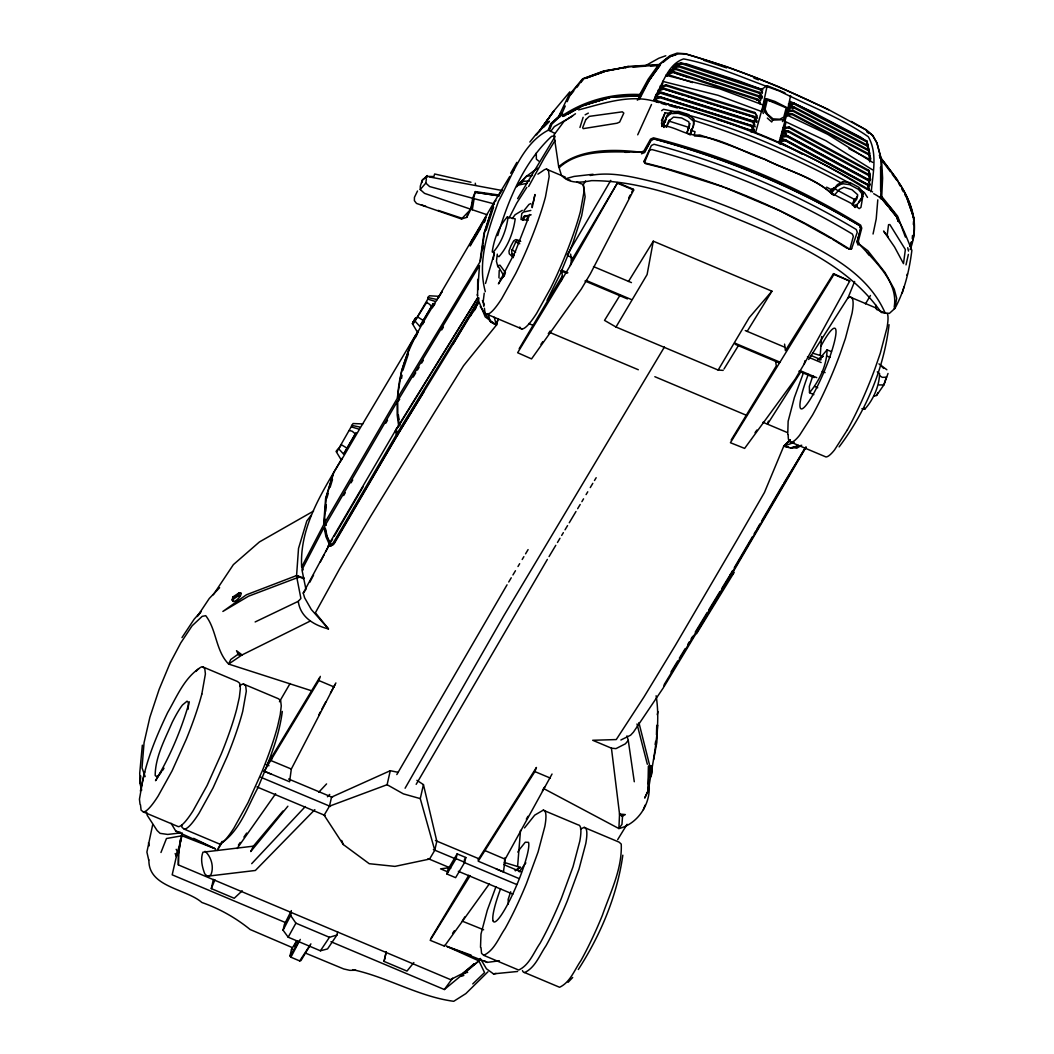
<?xml version="1.0" encoding="UTF-8"?>
<svg xmlns="http://www.w3.org/2000/svg" width="1054" height="1054" viewBox="0 0 1054 1054"><rect width="100%" height="100%" fill="white"/><g stroke="black" fill="none" stroke-linecap="round" stroke-linejoin="round"><path stroke-width="1.5" d="M517.606 971.472L493.456 973.856L486.421 968.758L480.308 958.442L478.924 960.892L462.956 973.277L450.532 979.614L178.376 864.912L178.482 853.384L182.026 832.739M477.831 289.797L479.465 265.489L397.714 400.823L397.793 414.103L399.255 424.986L395.935 429.742L397.714 434.709L334.144 543.745L331.602 545.445L329.177 545.629M336.858 451.863L353.05 423.537L361.311 423.866M413.155 324.079L427.779 299.152L427.805 297.518L429.426 295.779L437.66 296.24M498.779 195.82L475.552 192.329L499.214 195.833L497.765 194.845L475.341 191.604L470.835 209.259L424.512 193.356L420.243 189.549L420.309 186.136L422.39 179.812L427.726 176.571M648.381 766.139L647.894 791.225L644.705 798.062L647.683 791.673M178.376 864.912L178.653 852.119M477.238 294.461L477.581 296.148L477.712 279.323M787.733 434.446L788.142 421.244L794.36 397.595L803.543 372.563M480.505 947.414L480.993 934.028L487.304 910.221L495.986 886.638M648.803 786.363L648.921 783.122C651.635 802.805 638.342 823.885 618.896 828.549L543.469 788.458M880.63 190.576L880.604 167.138L881.197 177.81M622.203 816.27L625.312 814.571L619.541 814.031L618.896 828.549L621.965 824.36L622.506 816.639L619.541 814.031L611.439 748.169L592.691 740.277L616.261 739.565L643.994 696.957L675.43 645.232L736.983 540.07L764.427 492.508L783.754 446.158L790.118 439.768M905.412 237.058L897.626 216.202L881.737 196.505L882.606 178.139L881.539 159.075C899.391 181.789 920.168 208.982 913.001 239.719M650.516 770.685L650.753 765.797L652.162 766.811L651.794 773.583L651.016 776.495L649.198 776.706L650.7 765.81M868.549 188.785L868.707 185.609M868.878 182.447L869.366 172.935M140.222 782.042L140.156 783.412L139.721 773.267L142.343 745.165M652.162 766.811L651.016 776.495L649.198 776.706M648.21 787.391L648.039 790.645L647.947 787.549M648.394 784.136L649.462 764.624L638.908 722.636M303.249 569.845L301.642 567.026C299.468 526.368 322.445 491.704 342.247 458.187M217.348 849.708L217.308 850.42L222.381 841.988M255.147 621.952L298.269 601.32L300.904 598.474L296.978 578.343L298.664 577.21L296.582 575.563L298.519 548.436L306.806 520.966L311.325 515.037M326.279 525.3L324.21 523.733L326.213 497.422L333.881 472.232L340.758 460.624M820.223 355.514L821.659 336.529M912.25 238.612L912.5 235.45M913.331 224.41L913.581 221.261M324.737 524.167L325.119 519.306M325.752 511.216L326.266 504.747M504.313 864.161L504.813 857.864M517.593 866.586L520.505 830.394M877.784 199.852L876.217 218.929L873.055 234.014M140.762 775.942L140.103 783.847L141.684 790.171M782.437 121.566L784.795 119.563L787.522 107.89L774.927 101.447L766.785 98.747L765.099 99.471L762.305 110.09L763.294 113.503M187.994 709.395L188.521 704.928L188.192 702.162L187.045 701.187L182.513 704.955A41.04 6.429 -67.2 0 0 172.118 722.543C164.911 739.407 155.281 756.812 155.188 775.52L156.348 776.455L158.271 775.507L160.88 772.687M142.685 780.737L139.444 799.209L140.037 804.215M880.551 198.705L881.684 176.967L880.63 157.059L876.888 142.843L872.607 135.413L866.217 130.064L828.365 109.537L778.445 86.639L754.137 76.902L726.904 66.771L685.667 53.767L677.09 53.135L669.817 55.77L658.987 64.531L628.144 66.428L625.43 67.785M889.049 324.711C883.95 368.716 865.729 411.627 839.103 446.909M484.234 293.144L483.246 301.299L483.799 306.398M499.201 270.43L498.95 277.795M622.822 855.202C617.077 895.992 600.543 935.03 578.303 969.522M536.249 153.107L536.381 159.194L538.884 161.183M656.471 734.796L656.747 725.363M522.705 220.207L523.061 217.532L524.563 216.241L531.137 214.805M552.032 774.031L505.169 859.194L503.456 871.895L478.213 861.197L534.879 771.581L536.433 767.457L478.029 859.853M335.897 682.939L291.326 769.038L289.587 781.765L264.277 771.172L318.875 680.541L320.311 676.365M420.243 189.549L425.803 183.08L426.383 178.93M493.272 259.337L494.181 252.973M480.426 261.076L484.55 232.512L494.589 201.446L509.754 176.466M482.851 249.06L483.299 245.911M399.69 399.374L397.78 397.542C398.728 360.086 420.823 325.554 439.123 296.134M648.5 789.591C653.164 758.722 661.187 726.957 656.115 695.759M894.227 306.872C898.693 280.509 872.541 259.692 857.179 241.643L860.71 228.362L859.642 225.569C795.612 187.006 725.969 158.074 653.783 138.812L651.056 139.998L644.429 151.974C616.577 152.883 581.571 147.178 559.081 167.718L561.374 175.148C569.134 184.081 580.952 182.605 591.544 180.642C634.06 180.537 674.889 194.542 714.256 209.232C773.794 234.923 842.462 257.031 881.21 312.471L889.392 313.394L894.253 308.98L894.003 308.269L894.886 308.479C904.688 290.561 909.299 270.496 911.868 250.351C903.383 229.588 894.951 204.674 873.687 193.699M398.307 398.004L398.834 394.749M401.521 378.505L402.061 375.25M417.503 191.011L414.433 197.348L414.393 200.695L416.501 203.422L461.507 218.968L466.751 217.361L470.835 209.259L472.653 198.271L475.341 191.604M487.198 214.766L472.297 209.746L474.129 198.679L429.61 186.558L425.803 183.08M152.725 824.518L146.901 852.067L148.693 859.919M180.932 839.089L178.482 853.384L176.176 849.326M282.301 711.463C278.902 738.129 268.151 763.03 257.953 787.654C247.743 806.455 240.668 828.787 222.908 842.067M655.114 744.467L655.667 741.344M790.302 101.711L787.509 116.006M894.886 308.479L896.69 298.335L894.24 289.191L885.057 272.551L867.85 250.733L859.353 244.291L858.325 241.274L861.764 228.125L860.644 225.134C796.692 185.583 726.311 156.387 653.493 137.824L650.555 139.115L643.941 150.92L640.99 152.25C614.482 148.983 579.621 148.298 558.686 166.782L559.516 167.296M453.154 344.052L478.542 300.377L478.964 297.979M747.102 331.47L771.923 291.181L653.296 241.182L647.103 274.554L615.997 327.017L604.535 320.39L619.936 295.37M664.402 686.062L730.949 575.603L733.624 573.271L696.562 633.678M784.94 92.792L767.18 85.69L762.543 107.455L755.507 132.83M790.619 95.571L785.994 117.337L778.959 142.712M497.304 254.146L496.434 261.352L497.949 266.991M532.191 207.651L534.984 194.516L532.929 203.593M241.05 593.165L239.232 592.783L232.829 596.999L232.13 599.95L233.421 601.478C238.639 601.399 246.57 587.052 235.635 596.156M142.791 780.408C147.744 756.746 157.27 734.309 167.639 712.57C176.558 697.208 183.818 679.039 198.837 668.605M140.38 791.132L144.661 771.884M201.828 694.059L205.398 673.954L204.779 668.579L202.539 666.787A77.838 12.187 -67.2 0 0 195.978 671.438M657.261 714.678L657.946 711.608M886.493 376.858L883.858 384.934L876.546 395.474L873.832 396.172M485.525 283.447L494.445 252.894M690.027 123.502L686.773 133.226L689.421 126.19L688.829 121.829L681.648 117.956L673.48 117.099L669.962 120.116L666.642 126.823L663.282 125.386L666.892 115.505L670.924 111.658L678.552 111.355L688.209 114.412L693.585 118.852L693.901 124.108L690.291 133.99L687.946 133.476M666.642 126.823L667.248 124.135M690.291 133.99L693.453 126.085L693.585 118.852M242.209 890.801L234.225 898.271L211.301 888.601L213.382 879.418M319.467 677.762L272.354 755.902L271.26 760.698L291.326 769.038M337.662 931.868L336.951 935.017L327.544 948.929L320.416 950.787L288.177 937.19L283.065 930.181L284.343 924.569L291.378 910.603M283.065 930.181L290.654 915.504L291.365 912.356M310.113 945.346L300.957 960.563L299.692 960.919L290.904 957.203L290.008 955.938L291.444 949.614L296.293 941.327M416.923 780.342L423.444 784.624L436.817 841.25L434.762 850.288L429.558 859.076L394.934 866.388L369.229 863.7L343.261 844.517L324.145 815.19L329.48 806.165L331.536 797.127L390.283 770.698L398.254 772.358M329.48 806.165L387.108 784.703L390.283 770.698M434.762 850.288L420.269 798.616L423.444 784.624M413.84 962.539L406.989 971.077L384.051 961.419L386.133 952.236M561.308 280.641L570.346 265.41L571.439 260.615L617.604 182.632L633.256 189.233L633.691 190.023L590.398 273.737L581.307 289.059L531.545 358.9L517.646 352.734L561.308 280.641L562.401 275.845L561.742 271.128M446.949 874.016L448.042 869.221L457.159 853.859L465.815 857.508L464.722 862.317L455.618 877.666L446.949 874.016L456.066 858.654L457.159 853.859M680.779 108.127L654.257 99.814L654.547 98.562L660.041 96.77L751.383 125.452L754.4 129.879M859.392 184.924C797.048 146.348 728.011 117.916 656.51 101.658L654.679 100.736L654.455 99.326L656.023 94.386L661.517 92.607L752.516 121.157L754.769 124.477M683.73 95.176L660.173 87.838L660.45 86.586L665.996 84.794L754.796 112.488L757.062 115.808M654.257 99.814L659.844 97.64L660.041 96.77M870.538 191.709L871.355 190.748C872.949 173.199 877.692 152.83 868.285 136.743C840.802 117.692 808.971 105.808 779.13 90.921C747.497 79.906 716.628 65.295 683.638 58.919C668.262 63.951 663.071 82.831 655.812 95.611L661.517 92.607M663.612 89.023L663.796 88.18L753.926 116.362L756.93 120.815L756.64 122.066L657.973 91.211L663.612 89.023L753.742 117.205L756.64 122.066M660.173 87.838L665.799 85.677L665.996 84.794M692.465 82.594L667.683 74.452L673.387 72.436L673.572 71.593L758.063 99.287L760.184 102.633M669.975 71.461L675.654 69.406L675.851 68.536L758.854 95.822L760.962 99.195M762.437 96.889L759.631 92.396L678.671 65.651L678.473 66.521L672.795 68.589M761.475 96.928L759.433 93.266L675.324 65.664L681.003 63.569L681.2 62.726L760.408 88.971L762.529 92.317M716.667 119.379L754.111 131.131L751.383 125.452M655.746 95.637L755.231 126.823L752.516 121.157M753.742 117.205L753.926 116.362M707.274 102.515L757.536 118.167L754.796 112.488M759.921 103.779L758.063 99.287M760.698 100.354L758.854 95.822M759.433 93.266L759.631 92.396M762.253 93.49L760.408 88.971M802.502 154.306L779.367 141.776L779.657 140.525L785.77 139.945L867.798 184.331L868.997 190.326L860.327 185.623M779.367 141.776L785.573 140.828L785.77 139.945M868.588 179.878L869.8 185.847L780.487 137.468L786.719 136.493L786.903 135.65L868.588 179.878L870.077 184.595M869.142 174.727L870.38 180.735L781.897 132.712L788.129 131.697L788.326 130.854L869.142 174.727L870.67 179.496M784.334 128.575L788.998 127.863L789.196 126.994L868.759 170.261L870.275 175.017M785.77 115.611L791.923 114.478L792.121 113.634L869.089 154.003L870.802 158.693M788.089 111.895L792.7 111.052L792.898 110.183L868.601 149.773L869.84 153.317M791.712 111.026L787.338 108.746L793.478 107.627L793.675 106.744L867.64 145.294L869.286 150.037M789.644 105.031L794.268 104.162L794.452 103.318L866.889 140.986L868.246 146.98L866.889 140.986M784.571 344.118L785.388 350.587L833.516 273.632L833.938 274.422L730.422 442.72L744.625 448.398L795.203 379.137L804.242 363.907L804.966 360.705M868.997 151.275L867.64 145.294M869.972 155.755L868.601 149.773M848.971 148.667L870.525 159.945L869.089 154.003M788.129 131.697L869.998 176.268L868.759 170.261M868.997 190.326L867.798 184.331M906.005 264.883L908.39 254.383M384.051 961.419L386.251 951.973M232.908 601.215L233.593 598.303M233.421 601.478L232.13 599.95L238.533 595.734L239.232 592.783M663.967 127.494L664.297 126.098L666.339 126.73M653.625 759.75L656.826 742.517L657.564 725.099L657.011 726.588M833.701 187.875L832.686 190.26L833.701 187.875L835.585 188.864M690.014 135.057L691.358 129.392M661.635 126.52L664.349 120.788L662.992 126.48M177.467 851.711L172.184 874.82L285.594 922.619M179.747 842.225L180.511 839.063M688.46 128.035L688.091 129.55L688.776 128.535M298.269 601.32C300.271 617.183 314.211 625.351 328.466 628.909L315.396 612.756L339.678 568.699L370.428 516.684L434.393 412.536L463.562 365.698L496.434 325.067L497.962 318.98M663.282 125.386L666.444 117.481L670.423 113.621L670.924 111.658M766.218 98.918L763.728 108.918L764.69 112.119L772.701 120.077L782.793 119.748L785.019 117.89L787.522 107.89M831.25 193.027L832.304 188.785L834.057 188.482L855.519 199.996M855.255 207.506L855.967 204.674M853.397 205.53L855.519 206.4L861.276 199.601L863.16 192.671L858.905 187.362L850.196 182.685L842.726 181.71L837.443 184.608L831.685 191.406L831.145 193.356L834.175 195.359L839.419 189.417L843.99 187.23L852.001 189.746L857.692 194.74L856.849 198.89L852.33 205.082L853.029 202.421L857.561 196.189M694.257 134.728L695.047 131.71L690.594 130.235M753.307 124.504L755.27 117.034M785.797 123.252L780.026 144.266M848.51 249.192L849.932 249.047L853.332 236.412L852.422 234.093C789.907 196.571 722.095 168.429 651.728 149.51L649.541 150.524L644.508 162.461L645.496 163.62L662.94 168.008M861.803 197.651L863.16 192.671M831.145 193.356L836.902 186.545L842.186 183.646L842.726 181.71M193.633 838.338L215.372 848.839L182.026 835.769L176.334 856.454L175.175 853.529M497.738 235.609C508.239 199.693 523.838 162.316 551.571 136.374L554.654 135.821M902.171 293.315L904.042 286.741M480.229 306.516L490.861 321.984L496.434 325.067L498.147 319.072M189.325 701.832C181.446 729.381 170.287 756.113 155.531 780.698L161.525 771.146M768.379 421.126L767.496 424.182L800.803 371.878M751.067 132.053L752.859 126.019M333.275 473.259L325.607 498.45L323.657 524.734L301.642 567.026M326.78 498.278L328.216 493.575M330.126 487.304L332.511 479.465M910.129 249.614C919.22 226.953 912.079 202.408 899.036 182.856M579.963 127.468L583.139 117.297M421.798 182.632L422.694 179.799L427.305 175.557M466.751 217.361L468.108 213.106M495.999 200.537L493.983 202.46L483.957 233.501L479.86 262.117L397.78 397.542M486.118 230.273L493.588 207.085M510.689 891.776L508.16 899.365L508.291 904.108M812.884 375.738L809.34 386.357L809.525 392.694L813.846 394.644M809.525 392.694C819.274 380.942 826.863 365.277 827.061 349.875L831.461 351.601M402.865 370.376L408.412 353.88M644.034 161.275L645.272 163.027C717.458 180.656 786.837 209.403 849.669 249.179L851.619 248.757L857.258 232.249L856.27 229.508C793.319 191.67 724.941 163.278 654.033 144.266L651.398 145.492L644.034 161.275L644.508 162.461M888.021 373.485L883.858 384.934L879.076 384.934M910.076 246.188L911.618 241.695L910.01 246.359M529.714 214.489L515.129 252.038L498.423 283.882L505.169 273.711M906.941 275.186L907.468 273.776M643.388 809.604L645.074 805.137M160.959 852.502L166.466 838.51L182.026 835.769M554.773 133.371L548.752 130.156L551.334 123.634L559.384 116.348M548.199 130.235L549.318 130.538L551.874 124.122L560.161 116.243L558.91 116.283L550.847 123.674L548.199 130.235C522.02 143.845 511.981 176.571 498.529 201.182C488.345 229.64 476.988 261.326 485.314 291.655M854.636 281.458L848.141 297.557L808.695 359.493M211.301 888.601L214.924 879.761M637.71 134.82L651.491 104.478M637.314 100.196L649.304 80.078L660.002 65.229L626.458 66.982L604.522 71.053L583.257 78.786L569.727 95.044M638.856 99.669L640.529 95.874L639.752 94.517L648.118 79.313L658.355 65.005M639.343 99.326C649.435 81.356 660.344 50.184 686.049 54.136C735.178 68.088 782.674 87.403 828.523 109.8M565.247 106.006L561.413 114.688L563.877 116.256L566.117 115.018M567.171 101.671L569.727 95.874L573.732 91.052M854.557 207.414L854.978 206.465L853.147 205.451M661.464 120.564L665.074 112.831L669.738 113.292M509.187 217.875L516.75 203.079L526.855 187.309M559.49 115.703L560.214 114.188L561.413 114.688L561.071 112.804L563.547 114.846C586.09 100.183 612.927 93.319 639.752 94.517M519.227 871.803L525.867 862.87M819.749 360.191L821.751 356.068L827.061 349.875M667.92 122.778L669.25 120.09M282.92 811.04L253.395 846.164L250.72 851.566L287.874 806.218M547.079 300.324L560.57 273.223L572.915 243.052L581.676 215.767L585.115 196.821L583.494 185.781A78.22 12.253 -67.2 0 0 581.321 183.87L576.96 182.026M772.701 120.077L771.726 121.987L767.325 118.088M499.464 194.463L502.455 189.825M876.546 395.474L877.956 392.707M346.74 447.99L341.483 444.788L338.69 448.767L343.591 454.116L356.028 432.614M309.771 582.322L313.552 575.049M320.363 561.953L324.145 554.681M325.66 551.769L329.441 544.496L325.95 536.723L324.052 527.329L301.945 569.766L305.989 589.594M328.466 628.909L311.325 609.528L304.646 597.829L303.236 593.046L329.441 544.496M628.698 197.928L630.213 195.03M631.741 192.131L633.256 189.233M290.904 957.203L300.285 939.404M294.145 946.545L297.017 941.117M318.809 714.875L320.363 711.977M321.918 709.065L325.805 701.806M330.469 693.097L335.119 684.389M415.316 337.741L416.87 334.895M528.66 186.505L544.246 157.995L555.102 140.445M655.259 97.073L662.913 83.082M804.242 363.907L849.722 281.075L833.516 273.632M288.177 937.19L295.897 923.172L290.654 915.504M610.767 180.392L567.184 255.042M426.949 301.971L414.933 320.969L419.782 326.397L433.26 303.605M526.341 819.142L527.935 816.323M542.388 790.948L544.799 786.719M510.637 173.251L516.842 162.408M405.092 788.234L503.667 615.997L664.428 347.003M279.455 701.78L290.074 683.506M570.346 265.41L617.604 182.632M396.818 774.585L507.04 584.825M416.159 784.347L547.369 559.397M324.21 523.733L397.174 398.557L401.653 370.521L410.309 344.882L418.016 331.101M397.121 401.811L324.606 526.289L326.516 535.682L330.073 543.416L328.716 544.589L330.758 544.575L333.156 543.008L396.383 434.591L395.355 430.704L398.675 425.935L397.2 415.092L397.121 401.811L399.084 400.401M343.63 495.551L345.277 492.719M351.061 482.798L352.721 479.965M385.83 423.155L387.49 420.309M464.761 916.914L462.284 921.156L483.628 929.786M436.501 300.495L493.983 202.46M328.716 544.589L395.355 430.704M330.903 542.006L332.55 539.174M334.197 536.354L363.037 486.922M218.178 848.312L222.275 841.303M756.627 529.582L759.908 523.97M761.541 521.177L782.845 484.748M730.949 575.603L730.119 574.812L731.555 574.588L806.073 447.159M730.119 574.812L732.609 570.57M734.269 567.737L752.49 536.631M754.15 533.811L755.81 530.979M805.111 447.858L730.224 575.721L664.297 684.402L663.612 687.392L633.401 732.201L630.582 735.205L620.885 740M343.591 454.116L355.448 433.971L352.194 431.231L349.414 430.533M419.782 326.397L433.299 303.512M522.863 220.339L525.656 215.596M583.125 185.003L585.576 180.866M416.897 331.272L412.377 323.644L414.63 319.849M422.153 324.303L423.616 321.852M267.413 764.229L272.354 755.902M519.161 348.742L562.401 275.845M615.997 327.017L718.156 370.059L749.249 317.61L771.923 291.181M464.168 860.301L465.815 857.508M865.453 303.895L870.446 295.476M847.403 429.821L834.57 449.874A78.483 12.292 -67.2 0 1 825.914 456.935L791.001 442.232A78.839 12.345 -67.2 0 1 788.208 434.946M362.339 424.459L415.75 334.843L417.885 332.761M422.43 324.527L424.077 321.76M433.154 306.516L434.801 303.75L432.206 307.755M508.726 582.006L511.256 577.776M512.929 574.957L515.459 570.741M517.988 566.512L519.662 563.692M522.191 559.476L523.878 556.657M525.564 553.837L528.08 549.608M549.055 556.578L555.787 545.313M557.474 542.494L559.99 538.265M561.677 535.445L563.363 532.639M565.036 529.819L567.566 525.59M569.252 522.771L575.985 511.506M577.658 508.687L580.187 504.471M581.874 501.651L583.547 498.832M586.077 494.603L587.763 491.796M590.28 487.567L592.809 483.338M594.482 480.519L596.169 477.712M430.981 938.31L468.806 875.255M413.194 377.042L415.737 372.852M417.424 370.059L419.11 367.266M421.64 363.077L423.326 360.284M441.705 329.928L443.378 327.162M512.284 172.303L513.97 169.523M422.193 324.237L423.866 321.496M731.173 440.032L776.297 365.922L775.612 361.193M671.003 671.925L677.682 660.963M679.356 658.223L685.205 648.618M687.709 644.508L689.382 641.767M691.055 639.027L692.728 636.287M695.271 632.084L707.168 612.532M708.868 609.739L719.922 591.571M721.621 588.778L729.276 576.209M617.684 839.63L627.064 824.281M399.255 424.986L477.936 297.439L395.935 429.742M396.989 433.576L478.542 300.377M396.383 434.591L397.714 434.709L424.261 391.245M470.466 316.016L477.989 303.736M555.089 136.467L517.606 198.666M474.287 310.68L475.96 307.952M290.008 955.938L299.31 940.787M783.675 483.351L805.902 447.12M628.487 281.484L653.296 241.182M724.006 368.992L738.551 345.369M489.425 883.766L444.472 946.149L430.164 940.3L470.15 875.676M181.973 637.591L194.226 619.106L200.971 611.557L198.218 615.536M299.692 960.919L310.917 943.883M213.29 594.812L233.382 564.628L259.416 541.954L313.525 511.098M197.23 616.537L209.285 598.461L219.627 587.697M320.416 950.787L329.441 937.309L336.951 935.017M536.486 134.965L553.824 110.96L569.832 91.83M665.496 121.197L664.81 122.211L665.812 119.827M238.415 845.11L240.246 842.436M243.909 837.087L246.662 833.082M540.939 344.342L542.77 341.68M548.304 333.67L550.148 330.996M425.329 178.073L426.527 176.334L433.866 176.558L434.643 173.989L470.98 182.237M539.753 130.828L553.824 110.96L540.702 129.602M539.055 131.803L547.25 120.011M452.548 933.37L454.406 930.708M524.036 210.536L528.963 204.45L530.847 203.593M237.084 848.536L275.634 793.741M755.033 432.693L756.917 430.032M526.578 219.377L528.397 215.754L524.088 216.241M649.304 80.078L660.041 65.243L650.45 65.835M832.304 188.785L830.341 191.512L832.133 191.182M858.523 202.078L862.831 196.176L861.764 194.74M330.93 941.723L444.34 989.522L452.601 978.178M512.231 218.626L515.09 214.752L522.283 210.378M337.886 448.991L336.081 451.428L340.679 458.977M550.623 131.5L554.364 126.585L572.599 116.045M665.074 112.831L661.464 123.305L662.465 125.703C675.43 126.335 686.852 136.506 699.777 134.991C721.819 142.066 743.465 150.314 764.809 159.312C785.968 169.865 810.46 176.69 829.116 191.182C838.312 198.047 850.038 201.34 859.194 208.613L860.947 207.374L862.831 196.176M666.932 76.27L674.679 66.507L678.065 64.136M303.236 593.046L305.067 590.741M524.497 827.93L534.734 815.124L543.218 810.183L578.185 824.9A78.536 12.292 -67.2 0 1 579.792 841.197L573.033 866.678L561.413 898.245A78.009 12.213 -67.2 0 1 540.043 943.304C533.693 952.473 529.345 965.108 518.673 970.049L483.707 955.319L481.559 953.356L481.019 947.823M341.061 460.651L362.734 423.708M529.859 142.04L536.315 133.99L549.397 121.236L543.363 127.363M412.377 323.644L414.327 321.233M663.612 126.928L664.297 126.098M576.722 87.429L578.725 85.018M580.728 82.607L583.732 78.984M626.932 735.89L628.263 740.409L625.404 743.808L615.958 748.63L611.439 748.169M516.684 186.742L526.42 176.295L537.606 168.179M251.695 863.674L305.331 806.534M318.743 792.239L326.569 783.912M568.066 982.328L572.691 977.466M461.507 218.968L470.835 209.259M314.843 809.643L255.371 870.472L207.243 876.23L204.739 873.792C202.223 867.007 200.22 859.194 202.961 852.185L253.395 846.164M327.425 796.771L329.704 794.439M516.987 185.899L526.42 176.295L532.494 175.438M662.953 62.344L670.173 56.745M487.962 971.788L465.855 993.593L453.734 1001.3C418.478 996.597 387.253 977.018 352.721 969.667M662.94 62.331L664.89 60.407M472.759 983.922L484.563 972.578L478.924 960.892L446.58 946.281L471.112 955.135M790.368 439.874L783.754 446.158L790.843 448.148L801.751 445.236M465.394 972.144L444.34 989.522M471.125 966.874L474.577 963.712M731.555 574.588L734.203 572.309M474.116 963.738L462.956 973.277L467.647 972.368M478.924 960.892L460.809 976.36L463.826 975.464M310.06 621.149L242.051 654.929L237.756 654.481L230.76 659.488L228.639 664.073L312.129 690.95M661.635 110.67L663.533 109.313C729.381 122.949 791.883 151.671 850.828 183.818M507.211 217.058C498.845 226.373 493.918 239.495 492.244 251.893L493.048 252.38C501.375 243.079 506.289 229.996 508.002 217.638L507.211 217.058L515.208 218.863C513.351 232.315 507.988 246.531 498.937 256.675L498.081 256.122M517.738 184.582L523.495 180.642M817.957 359.796L823.029 356.331L812.805 353.209M515.314 870.828L520.386 867.363L504.326 862.462M238.323 654.481L236.518 650.7L242.051 654.929L228.639 664.073C215.556 650.726 216.716 629.765 205.728 615.681L202.184 616.353L192.078 625.839L180.761 642.914L170.076 663.098L159.141 689.356L149.879 717.26L144.069 742.675L142.013 767.826L145.175 776.6M517.962 184.542L523.443 180.827M537.909 174.16L542.744 170.893A78.22 12.253 -67.2 0 1 548.567 171.091L549.174 176.519L545.498 196.808A79.01 12.371 -67.2 0 1 529.846 242.143A78.707 12.319 -67.2 0 1 515.669 273.579L501.704 298.69A78.22 12.253 -67.2 0 1 484.88 312.327M575.471 113.766L563.969 121.46L553.969 134.912L558.686 166.782M761.331 89.498L767.18 85.69M612.585 69.999L628.144 66.428M800.908 445.737L796.758 448.187L791.883 447.423M566.301 114.451L581.637 105.795L611.228 96.942L639.172 95.835M515.195 870.301L520.386 867.363M817.838 359.243L823.029 356.331M644.89 66.007L658.869 58.22L665.799 55.757M861.909 408.688L864.767 409.163C873.226 400.033 879.313 386.041 879.603 373.603L877.257 371.878M585.141 114.807L588.33 113.107M500.097 278.77L501.981 277.874A40.157 6.284 -67.2 0 0 504.563 275.147M580.49 829.037L584.127 827.403L619.093 842.133L621.241 844.096C622.321 868.983 610.332 892.448 602.321 915.478A78.009 12.213 -67.2 0 1 580.952 960.537C574.601 969.693 570.254 982.328 559.582 987.269L524.615 972.552A78.536 12.292 -67.2 0 1 522.468 970.576M483.707 955.319C494.392 950.379 498.74 937.744 505.077 928.587A78.009 12.213 -67.2 0 0 526.46 883.529L538.08 851.961L544.839 826.468A78.536 12.292 -67.2 0 0 543.218 810.17M524.615 972.552C535.3 967.612 539.648 954.977 545.985 945.807A78.009 12.213 -67.2 0 0 567.368 900.748L578.989 869.181L585.747 843.701A78.536 12.292 -67.2 0 0 584.127 827.403M590.253 175.491C612.809 171.104 636.234 177.876 658.342 182.974C697.603 194.568 736.087 208.811 773.162 226.202C814.689 247.703 865.176 267.202 885.189 313.104L876.48 309.428L875.597 304.764M641.478 153.805L644.561 152.58L651.174 140.274L654.139 138.996C726.074 158.587 795.48 187.428 859.577 225.582L860.736 228.599L856.981 242.104L858.114 245.108M304.25 578.159L296.582 575.563L246.452 594.772L222.868 611.452L248.546 596.195L298.664 577.21M794.149 442.39L783.754 446.158L788.629 446.922M604.812 71.448L585.233 78.444L604.851 71.461M790.843 448.148L798.537 445.407M765.099 99.471L772.793 101.632M671.648 56.231L676.088 54.676M887.481 205.741L880.353 196.953L881.737 196.505M658.263 89.972L663.796 88.18M611.742 96.942L582.427 105.795L567.236 114.399L582.467 105.822L611.742 96.942L640.529 95.874M673.071 67.337L678.671 65.651M670.252 70.223L675.851 68.536M207.243 876.23L210.695 875.202C214.344 867.534 211.38 856.691 205.029 851.303M675.614 64.386L681.2 62.726M667.959 73.2L673.572 71.593M291.444 949.614L292.709 949.259M578.593 109.893C604.179 103.239 632.308 93.147 658.486 102.554M679.211 63.833L685.996 63.675L739.17 81.026L762.925 89.906M530.834 210.444L523.509 212.038L521.796 213.527L520.992 219.495L528.094 220.273M526.934 183.343L517.975 185.135L523.667 181.248L529.477 181.064M606.366 71.158L609.515 70.592M849.932 249.047L851.619 248.757M493.456 973.856L496.105 973.435M449.926 867.613L440.559 868.852L447.858 871.921M446.58 946.281L487.185 962.381L499.412 960.8M789.13 107.31L793.675 106.744M788.352 110.749L792.898 110.183M794.452 103.318L788.405 104.043L792.766 106.309M786.06 114.359L792.121 113.634M180.445 832.923L167.718 834.439L160.103 833.358L157.138 830.565L147.27 815.388L146.664 812.239M593.059 174.266L574.048 176.426L566.051 178.6L570.398 180.432M788.326 130.854L782.187 131.46L786.468 133.792M783.069 127.56L789.196 126.994M780.777 136.23L786.903 135.65M632.94 66.969L644.126 66.27M670.423 113.621L678.065 113.318L687.722 116.375L693.137 120.828M625.167 152.343L629.106 152.25M232.829 596.999L234.41 596.972M886.493 377.24L882.277 377.332L879.497 375.646M355.765 970.26L349.836 970.352L343.683 968.942L305.818 953.238M694.454 135.979C719.302 136.717 742.108 151.96 765.454 159.589C787.285 170.827 813.688 176.769 831.777 193.857M718.156 370.059L723.149 370.376M237.756 654.481L242.051 654.929M327.926 545.906L330.508 546.196L332.998 544.773L397.213 435.368L478.964 301.668L485.209 316.872L496.434 325.067L494.234 317.267M626.577 67.377L603.784 70.961L582.612 78.826L568.528 95.756L559.055 115.65L559.911 116.836M842.186 183.646L849.708 184.648L858.404 189.325L862.673 194.634M351.509 425.342L359.585 426.989M427.805 297.518L435.776 299.257M429.36 176.94L501.533 190.392M238.533 595.734L240.404 596.129M351.496 426.936L358.426 428.965M427.779 299.152L434.617 301.207M665.785 75.229L719.671 88.799L764.176 105.374M662.571 81.342L718.051 95.308L761.028 111.316M171.077 823.266L175.807 831.145L180.471 832.344M474.129 198.679L494.3 203.909M425.684 302.669L428.464 303.433L431.653 306.213M659.501 102.146C734.546 121.276 806.718 151.157 872.607 191.973M420.269 798.616L403.366 793.86L387.108 784.703M661.648 103.463L666.391 104.807M669.553 105.703L677.445 107.943M660.265 85.848L663.374 86.757M664.534 168.403L723.452 186.966M520.716 241.406L517.817 240.523L515.959 241.629L511.691 250.892L511.941 253.303L514.26 255.45M519.701 240.734L515.828 239.561L513.733 240.826L510.953 245.859L508.977 251.142L509.28 253.83L513.39 257.677M686.865 96.151L701.002 100.552M687.577 133.436L689.672 134.082M665.799 85.677L754.598 113.371M661.332 93.45L752.319 122M659.844 97.64L751.186 126.322M669.185 121.144L688.525 127.297M673.387 72.436L757.879 100.13M675.654 69.406L758.656 96.704M674.626 72.989L688.565 77.588M756.732 100.038L759.829 101.065M703.505 60.223L726.667 67.904M681.003 63.569L760.211 89.814M702.069 78.273L715.943 82.858M759.078 97.126L762.161 98.141M421.231 204.792L425.869 206.32M438.2 210.392L461.336 218.046M654.35 100.631L657.419 101.685M692.465 119.998C744.045 136.19 793.873 157.336 841.461 183.001M753.887 78.062L758.432 79.867M724.941 187.559L779.314 210.51L804.716 223.817M827.232 356.212L830.17 357.385M822.173 371.377L825.098 372.615M288.585 779.011L332.497 797.404M435.447 840.552L479.359 858.957M260.799 777.272L330.442 806.455M433.392 849.603L456.105 859.115M463.681 862.291L516.671 884.49M256.965 786.943L325.093 815.48M428.056 858.615L450.769 868.127M458.332 871.302L512.85 894.121M617.907 183.37L633.691 190.023M833.938 274.422L849.722 281.075M546.407 169.167L565.313 177.125M848.009 297.926A78.483 12.292 -67.2 0 1 850.301 297.149L876.493 308.176M810.974 355.462L821.092 359.717M567.711 255.74L572.269 257.663M593.507 266.609L631.451 282.604M745.257 330.561L784.703 347.188M807.469 356.792L821.132 362.536M561.795 270.206L567.869 272.762M586.077 280.43L631.596 299.626M734.783 343.103L780.303 362.299M800.039 370.613L816.731 377.648M560.688 270.773L566.762 273.329M584.97 281.01L627.459 298.914M735.205 344.315L779.209 362.866M798.932 371.179L814.11 377.582M528.66 323.525L533.166 325.422M549.687 332.379L638.316 369.743M654.837 376.7L746.469 415.316M762.925 422.259L787.206 432.483M487.04 314.25L521.954 328.953M423.128 320.39L417.898 317.096M318.875 680.541L334.342 687.063M534.879 771.581L550.346 778.102M202.539 666.787L237.506 681.516L239.732 683.295L240.352 688.67L239.363 697.274L236.781 708.789A78.707 12.319 -67.2 0 1 221.248 753.992L207.085 785.494L193.066 810.789A77.838 12.187 -67.2 0 1 178.31 826.652L143.344 811.936L141.104 810.157L140.485 804.782M239.745 685.838A77.838 12.187 -67.2 0 1 243.448 684.02L278.414 698.736L280.641 700.515L281.26 705.903L280.272 714.507L277.689 726.008A78.721 12.332 -67.2 0 1 262.156 771.212L247.993 802.713L233.975 828.022A77.838 12.187 -67.2 0 1 219.219 843.885L184.252 829.169L182.013 827.377L181.71 824.689M266.043 764.506L268.928 765.718M503.983 864.702L521.322 872.001M263.763 771.067L271.286 774.242M496.223 868.957L518.792 878.469M456.066 858.654L464.722 862.317M295.897 923.172L329.441 937.309M485.222 850.683L505.169 859.194M292.221 947.546L250.141 929.509C235.727 917.823 219.588 908.693 201.881 902.487C185.952 888.522 148.258 887.27 148.904 859.985M814.834 386.502L817.733 387.78M515.248 241.761L519.754 243.751M175.807 831.145L215.372 848.839M296.582 575.563L303.552 578.791M789.63 101.184L811.843 111.658L861.171 137.507L864.715 140.445M785.164 114.214L827.614 134.28L872.699 162.421M785.006 121.421L825.98 140.788L872.448 169.786M794.268 104.162L866.691 141.829M793.478 107.627L867.442 146.163M789.565 106.072L793.939 108.351M826.599 187.164L832.001 189.97M792.7 111.052L868.404 150.643M787.997 112.936L790.869 114.438M791.923 114.478L868.904 154.846M786.719 136.493L868.404 180.721M785.573 140.828L867.6 185.201M788.998 127.863L868.562 171.13M784.216 129.589L787.074 131.144M832.173 194.147L834.043 195.161M806.126 224.555L830.987 238.375M851.355 121.46L866.19 129.853L872.87 135.65L876.968 143.08L881.052 158.113L897.455 179.931L897.863 181.71M484.432 960.8L487.185 962.381M496.434 325.067L490.242 321.457L488.081 313.552M832.37 239.153L847.166 248.349M858.944 189.048L864.359 192.526L867.495 197.427M649.883 768.709L651.385 769.723M878.917 363.867L886.849 369.756M512.073 249.574L515.577 252.301M243.448 684.02L245.687 685.798L246.307 691.174L242.736 711.292A78.721 12.332 -67.2 0 1 227.203 756.495L213.027 787.997L199.022 813.293A77.838 12.187 -67.2 0 1 184.252 829.155M866.691 131.71L868.825 133.476M880.353 196.953L897.349 217.532L899.009 221.999M560.214 114.188L562.876 116.48M619.541 814.031L622.506 816.639M511.73 253.935L513.851 255.964M471.336 208.811L472.297 209.746M503.931 275.937L497.831 265.634L499.978 265.186L505.459 272.617M880.841 365.527L883.687 368.439M889.523 208.244L896.651 217.019L898.298 221.459M867.047 252.525L869.221 255.2M882.844 161.71L890.38 171.723M892.211 174.2L896.928 180.471M885.689 233.869L883.581 231.05L894.543 246.952L903.489 263.619L905.36 249.561L889.866 224.568L888.548 224.673L887.231 234.858L888.311 237.572M898.601 183.132L900.208 186.018M901.723 188.864L903.318 191.736M904.833 194.595L906.44 197.467M482.416 300.548L484.379 304.83M330.627 544.299L327.109 536.394L325.515 528.779M864.254 407.924L864.767 409.163M341.654 840.42L343.261 844.517M896.651 217.019L898.285 221.459M444.169 945.306L444.472 946.149M907.178 198.89L913.818 218.099L907.217 198.903M866.849 143.7L868.615 151.17M396.475 430.519L397.714 434.709M148.456 842.792L149.233 845.809M637.011 723.966L647.34 764.269M856.81 204.45L857.205 206.176M907.718 247.716L908.495 251.089M475.275 183.212L475.644 185.227M628.263 740.409L634.284 781.739M398.359 414.762L398.992 419.492M399.413 422.654L399.835 425.803M570.636 254.133L571.439 260.615M583.494 185.781L584.087 191.222L580.411 211.511A79.024 12.371 -67.2 0 1 564.76 256.847A78.707 12.319 -67.2 0 1 550.583 288.282L536.618 313.394A78.22 12.253 -67.2 0 1 519.793 327.03M484.418 308.255L484.866 312.34M531.993 204.555L532.283 207.388M869.076 155.768L869.695 161.894M164.002 768.221A40.144 6.284 -67.2 0 1 162.382 770.658M201.815 694.072A78.721 12.319 -67.2 0 1 186.281 739.262L172.118 770.777L158.113 796.073A77.838 12.187 -67.2 0 1 143.344 811.936M808.273 374.407A43.728 6.851 -67.2 0 0 800.526 399.993A43.477 6.811 -67.2 0 0 806.297 404.986A43.477 6.811 -67.2 0 0 825.335 368.689A44.018 6.891 -67.2 0 0 835.69 329.256A43.609 6.825 -67.2 0 0 826.296 336.911A43.728 6.851 -67.2 0 0 820.908 346.265M791.001 442.232A78.497 12.292 -67.2 0 0 799.657 435.17L812.489 415.118A78.404 12.279 -67.2 0 0 840.104 353.828L845.413 338.426L852.067 313.13A78.852 12.345 -67.2 0 0 850.301 297.149M847.403 429.821A78.404 12.279 -67.2 0 0 875.018 368.531L880.327 353.13L886.981 327.834A78.839 12.345 -67.2 0 0 887.415 313.723M493.061 920.853A43.491 6.811 -67.2 0 0 510.136 899.484A43.899 6.877 -67.2 0 0 528.528 842.37L525.3 842.199L519.214 849.814A43.767 6.851 -67.2 0 0 517.791 852.093M493.101 920.788A43.767 6.851 -67.2 0 1 500.624 888.68M471.112 241.788L470.163 245.964L474.643 238.415L475.486 234.686L471.112 241.788M471.77 241.616L471.56 242.512L474.26 237.413L471.77 241.616M475.921 233.935L475.077 237.677L479.425 230.352L480.268 226.61L475.921 233.935M476.751 233.211L476.54 234.107L478.99 229.443L476.751 233.211M480.703 225.872L479.86 229.614L484.576 219.733L484.129 222.42L485.064 220.839L485.92 217.098L480.703 225.872M767.312 99.893L765.085 109.221L767.365 114.003L773.004 118.865L779.776 119.234L783.794 117.099L786.192 107.851L767.312 99.893M853.99 200.036L853.621 201.564L854.675 199.193L853.99 200.036M415.632 317.939L413.115 322.168L415.632 317.939M585.813 119.589L582.651 127.705L583.231 128.641L617.012 123.226L619.647 122.08L623.81 113.094L622.361 111.829L589.331 116.362L585.813 119.589M442.232 291.286L438.925 296.82L442.232 291.286M880.09 157.981L879.497 154.978L880.037 157.968"/></g></svg>
